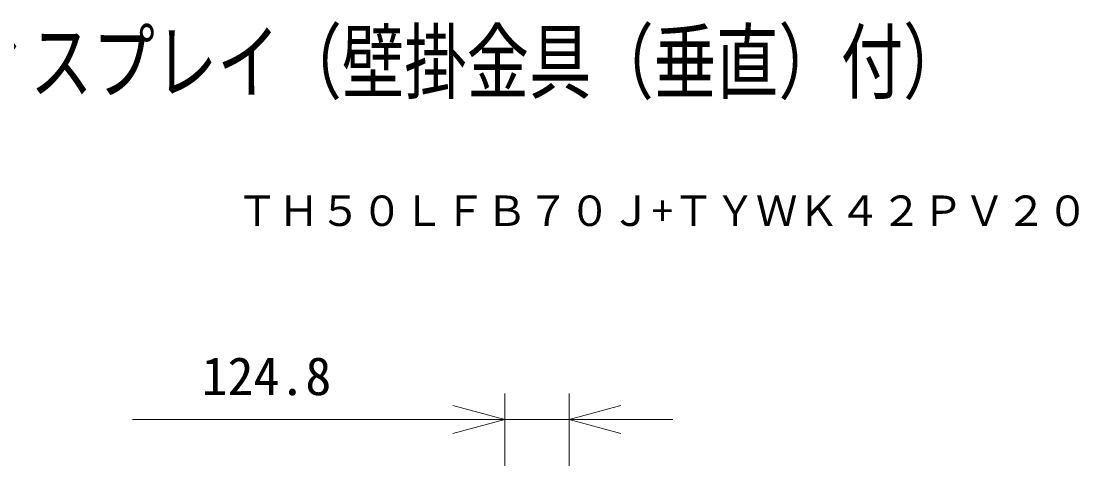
# Model space of a CAD drawing. Units: millimetres, scale not verified. Extents: x -63 to 62, y -56 to 57.
# Drawn here: x 2.9 to 53.8, y 35.7 to 56.8 of the extents above; entities that cross this region are included whole.
import ezdxf
from ezdxf.enums import TextEntityAlignment as Align

# ---------------------------------------------------------------- set-up
doc = ezdxf.new("R2010")
doc.units = ezdxf.units.MM
doc.header["$LTSCALE"] = 0.125
doc.layers.add('0-0_0', color=7, linetype='Continuous', lineweight=18)
doc.layers.add('0-5_SUNPO', color=3, linetype='Continuous', lineweight=18)
doc.layers.add('0-2_MOJI1', color=7, linetype='Continuous')
doc.layers.add('0-4_TOUROKU', color=7, linetype='Continuous')
doc.styles.add('ＭＳ ゴシック', font='')
doc.styles.get('ＭＳ ゴシック').set_extended_font_data('MS Gothic')

# ---------------------------------------------------------------- blocks, each defined once
blk = doc.blocks.new('_Open30')
at = {"layer": '0-0_0'}
blk.add_line((0, 0), (-1, 0), dxfattribs=at)
blk.add_lwpolyline([(-1, 0.26795), (0, 0), (-1, -0.26795)], dxfattribs=at)
blk = doc.blocks.new('D5')
at = {"layer": '0-5_SUNPO'}
for p, q in [((90.8445, 221.5486), (90.8445, 226.3683)), ((93.9345, 217.8056), (93.9345, 226.3683)), ((88.3445, 225.1183), (72.9278, 225.1183)), ((93.9345, 225.1183), (90.8445, 225.1183)), ((96.4345, 225.1183), (98.9345, 225.1183))]:
    blk.add_line(p, q, dxfattribs=at)
at = {"layer": '0-5_SUNPO', "xscale": 2.5, "yscale": 2.5}
blk.add_blockref('_Open30', (90.8445, 225.1183), dxfattribs=at)
at = {"layer": '0-5_SUNPO', "xscale": 2.5, "yscale": 2.5, "rotation": 180}
blk.add_blockref('_Open30', (93.9345, 225.1183), dxfattribs=at)
at = {"layer": '0-5_SUNPO', "color": 7, "style": 'ＭＳ ゴシック'}
blk.add_text('124.8', height=1.833, dxfattribs=at).set_placement((76.2612, 225.7433), align=Align.BOTTOM_LEFT)

msp = doc.modelspace()

# ---------------------------------------------------------------- block references
at = {"layer": '0-5_SUNPO'}
msp.add_blockref('D5', (-64.6989, -187.4967), dxfattribs=at)

# ---------------------------------------------------------------- texts
at = {"layer": '0-2_MOJI1', "style": 'ＭＳ ゴシック', "width": 0.75}
msp.add_text('マルチタッチスクリーンディスプレイ（壁掛金具（垂直）付）', height=2.933, dxfattribs=at).set_placement((-35.6989, 52.5033), align=Align.BOTTOM_LEFT)
at = {"layer": '0-4_TOUROKU', "style": 'ＭＳ ゴシック'}
msp.add_text('ＴＨ５０ＬＦＢ７０Ｊ+ＴＹＷＫ４２ＰＶ２０', height=1.466, dxfattribs=at).set_placement((13.2343, 46.5033), align=Align.BOTTOM_LEFT)

doc.saveas('drawing.dxf')
